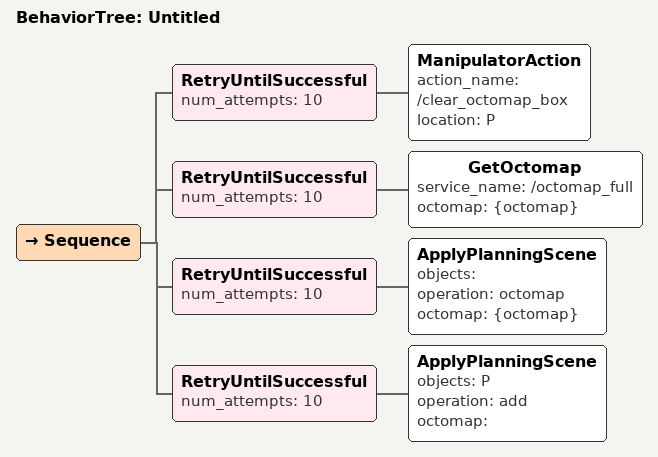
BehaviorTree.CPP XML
<?xml version="1.0" encoding="UTF-8"?>
<root BTCPP_format="4">
  <BehaviorTree ID="Untitled">
    <Sequence>
      <RetryUntilSuccessful num_attempts="10">
        <ManipulatorAction action_name="/clear_octomap_box"
                           location="P"/>
      </RetryUntilSuccessful>
      <RetryUntilSuccessful num_attempts="10">
        <GetOctomap service_name="/octomap_full"
                    octomap="{octomap}"/>
      </RetryUntilSuccessful>
      <RetryUntilSuccessful num_attempts="10">
        <ApplyPlanningScene objects=""
                            operation="octomap"
                            octomap="{octomap}"/>
      </RetryUntilSuccessful>
      <RetryUntilSuccessful num_attempts="10">
        <ApplyPlanningScene objects="P"
                            operation="add"
                            octomap=""/>
      </RetryUntilSuccessful>
    </Sequence>
  </BehaviorTree>

</root>
